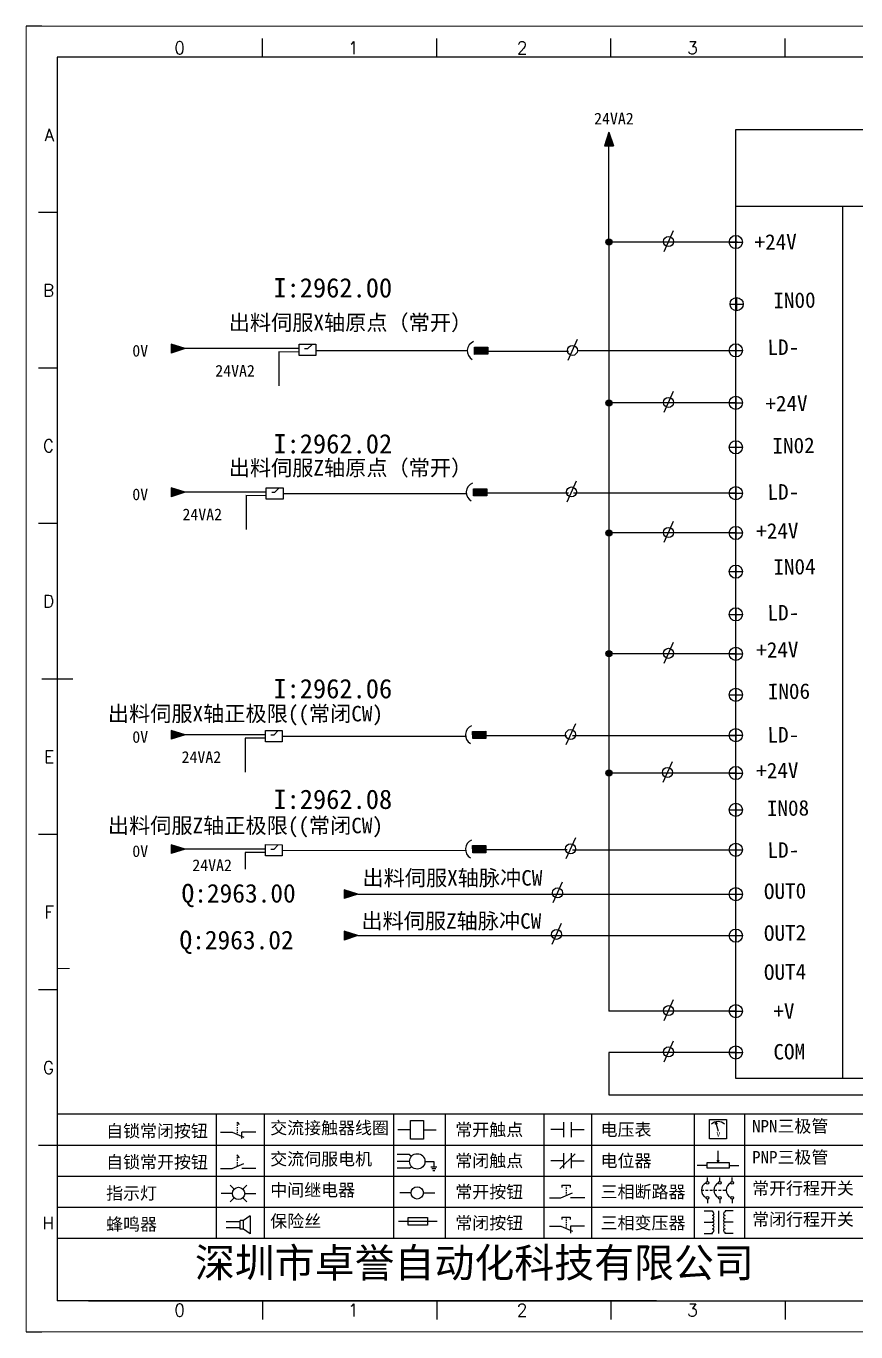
# Model space of a CAD drawing. Header units: millimetres. Extents: x -300 to 4128, y -106 to 2458.
# Drawn here: x 3831.3 to 3964.7, y 1904.7 to 2114.7 of the extents above; entities that cross this region are included whole.
import ezdxf
from ezdxf.enums import TextEntityAlignment as Align

# ---------------------------------------------------------------- set-up
doc = ezdxf.new("R2010")
doc.units = ezdxf.units.MM
doc.linetypes.add('ACAD_ISO02W100', pattern=[15, 12, -3])
doc.layers.add('AE_BOR', color=1, linetype='Continuous')
doc.layers.add('SYMS', color=7, linetype='Continuous')
doc.styles.add('1', font='', dxfattribs={"height": 3.5})
doc.styles.get("Standard").update_dxf_attribs({"font": ''})
doc.styles.add('WD', font='romans.shx', dxfattribs={"width": 0.8, "bigfont": 'gbcbig.shx'})
doc.styles.add('汉字', font='')
doc.styles.get('1').set_extended_font_data('FangSong_GB2312')
doc.styles.get('Standard').set_extended_font_data('SimSun')
doc.styles.get('汉字').set_extended_font_data('新宋体')

# ---------------------------------------------------------------- blocks, each defined once
blk = doc.blocks.new('*U4')
at = {"linetype": 'ByBlock'}
for p, q in [((-1909.23, -780.45), (-1909.23, -780.67)), ((-1909.23, -780.45), (-1908.92, -780.84)), ((-1909.23, -780.84), (-1909.23, -781.05)), ((-1911.92, -782.07), (-1910.06, -782.07)), ((-1910.06, -782.07), (-1908.18, -782.88)), ((-1909.23, -781.23), (-1909.23, -781.44)), ((-1909.23, -781.61), (-1909.23, -781.83)), ((-1909.23, -782), (-1909.23, -782.21)), ((-1909.23, -782.38), (-1909.23, -782.43)), ((-1908.52, -783.07), (-1908.52, -782.07)), ((-1906.25, -782.07), (-1908.52, -782.07))]:
    blk.add_line(p, q, dxfattribs=at)
blk = doc.blocks.new('*U6')
at = {"linetype": 'ByBlock'}
for p, q in [((-1908.88, -791.17), (-1909.23, -790.71)), ((-1909.23, -790.71), (-1909.23, -790.92)), ((-1909.23, -791.09), (-1909.23, -791.31)), ((-1909.23, -791.48), (-1909.23, -791.69)), ((-1911.92, -792.89), (-1910.06, -792.89)), ((-1910.06, -792.89), (-1908.18, -792.08)), ((-1909.23, -791.86), (-1909.23, -792.08)), ((-1909.23, -792.25), (-1909.23, -792.47)), ((-1906.25, -792.89), (-1908.52, -792.89))]:
    blk.add_line(p, q, dxfattribs=at)
blk = doc.blocks.new('蜂鸣器')
at = {"linetype": 'ByBlock'}
for p, q in [((-1907.17, -795.53), (-1908.25, -796.26)), ((-1907.17, -795.53), (-1907.17, -798.41)), ((-1908.8, -796.48), (-1911.01, -796.48)), ((-1908.8, -797.46), (-1911.01, -797.46)), ((-1908.25, -796.26), (-1908.8, -796.26)), ((-1908.8, -797.68), (-1908.8, -796.26)), ((-1908.25, -797.68), (-1908.8, -797.68)), ((-1908.25, -797.68), (-1908.25, -796.26)), ((-1907.17, -798.41), (-1908.25, -797.68))]:
    blk.add_line(p, q, dxfattribs=at)
blk = doc.blocks.new('指示灯')
at = {"linetype": 'ByBlock'}
for p, q in [((-1854.25, -776.92), (-1856.06, -776.92)), ((-1854.62, -775.59), (-1853.97, -776.23)), ((-1851.9, -775.59), (-1852.54, -776.23)), ((-1852.26, -776.92), (-1850.45, -776.92)), ((-1854.62, -778.25), (-1853.97, -777.61)), ((-1851.9, -778.25), (-1852.54, -777.61))]:
    blk.add_line(p, q, dxfattribs=at)
blk.add_circle((-1853.26, -776.92), 0.992, dxfattribs=at)
blk = doc.blocks.new('交流接触器线圈')
at = {"linetype": 'ByBlock'}
for p, q in [((-1880.82, -781.77), (-1882.87, -781.77)), ((-1878.72, -781.77), (-1876.67, -781.77))]:
    blk.add_line(p, q, dxfattribs=at)
blk.add_lwpolyline([(-1880.82, -780.28), (-1878.72, -780.28), (-1878.72, -783.26), (-1880.82, -783.26)], close=True, dxfattribs=at)
blk = doc.blocks.new('交流伺服电机')
at = {"linetype": 'ByBlock'}
for p, q in [((-1880.97, -785.75), (-1882.94, -785.75)), ((-1880.97, -786.85), (-1882.94, -786.85)), ((-1880.97, -785.75), (-1880.65, -786.03)), ((-1878.49, -786.85), (-1877.07, -786.85)), ((-1877.07, -786.85), (-1877.07, -787.72)), ((-1880.97, -787.94), (-1882.94, -787.94)), ((-1880.97, -787.94), (-1880.65, -787.67)), ((-1877.54, -787.72), (-1876.59, -787.72)), ((-1877.38, -788.01), (-1876.75, -788.01)), ((-1877.23, -788.29), (-1876.9, -788.29))]:
    blk.add_line(p, q, dxfattribs=at)
blk.add_circle((-1879.73, -786.85), 1.24, dxfattribs=at)
blk = doc.blocks.new('中间继电器')
at = {"linetype": 'ByBlock'}
for p, q in [((-1880.72, -791.92), (-1882.54, -791.92)), ((-1878.74, -791.92), (-1876.92, -791.92))]:
    blk.add_line(p, q, dxfattribs=at)
blk.add_circle((-1879.73, -791.92), 0.992, dxfattribs=at)
blk = doc.blocks.new('保险丝')
at = {"linetype": 'ByBlock'}
blk.add_line((-1882.72, -796.49), (-1876.55, -796.49), dxfattribs=at)
blk.add_lwpolyline([(-1881.2, -795.86), (-1878.06, -795.86), (-1878.06, -797.12), (-1881.2, -797.12)], close=True, dxfattribs=at)
blk = doc.blocks.new('常开按钮')
at = {"linetype": 'ByBlock'}
for p, q in [((-1910.06, -787.73), (-1908.18, -786.93)), ((-1909.9, -785.68), (-1908.56, -785.68)), ((-1909.9, -785.68), (-1909.9, -786.07)), ((-1909.23, -785.68), (-1909.23, -785.89)), ((-1909.23, -786.06), (-1909.23, -786.28)), ((-1909.23, -786.45), (-1909.23, -786.67)), ((-1909.23, -786.84), (-1909.23, -787.05)), ((-1909.23, -787.22), (-1909.23, -787.38)), ((-1908.56, -785.68), (-1908.56, -786.07)), ((-1911.92, -787.73), (-1910.06, -787.73)), ((-1906.25, -787.73), (-1908.52, -787.73))]:
    blk.add_line(p, q, dxfattribs=at)
blk = doc.blocks.new('常开触点')
at = {"linetype": 'ByBlock'}
for p, q in [((-1853.82, -782.99), (-1853.82, -780.56)), ((-1852.6, -782.99), (-1852.6, -780.56)), ((-1853.82, -781.77), (-1855.88, -781.77)), ((-1852.6, -781.77), (-1850.55, -781.77))]:
    blk.add_line(p, q, dxfattribs=at)
blk = doc.blocks.new('常闭触点')
at = {"linetype": 'ByBlock'}
for p, q in [((-1853.82, -786.77), (-1855.88, -786.77)), ((-1852.01, -785.66), (-1854.43, -788.1)), ((-1853.82, -787.99), (-1853.82, -785.56)), ((-1852.6, -787.99), (-1852.6, -785.56)), ((-1852.6, -786.77), (-1850.55, -786.77))]:
    blk.add_line(p, q, dxfattribs=at)
blk = doc.blocks.new('常闭按钮')
at = {"linetype": 'ByBlock'}
for p, q in [((-1854.11, -790.83), (-1852.77, -790.83)), ((-1854.11, -790.83), (-1854.11, -791.22)), ((-1853.44, -790.83), (-1853.44, -791.04)), ((-1853.44, -791.21), (-1853.44, -791.43)), ((-1853.44, -791.6), (-1853.44, -791.82)), ((-1852.77, -790.83), (-1852.77, -791.22)), ((-1856.13, -792.28), (-1854.28, -792.28)), ((-1854.28, -792.28), (-1852.4, -793.09)), ((-1853.44, -791.99), (-1853.44, -792.2)), ((-1853.44, -792.37), (-1853.44, -792.53)), ((-1850.47, -792.28), (-1852.73, -792.28)), ((-1852.73, -792.28), (-1852.73, -793.43))]:
    blk.add_line(p, q, dxfattribs=at)
blk = doc.blocks.new('电压表')
at = {"linetype": 'ByBlock'}
for p, q in [((-1814.84, -780.75), (-1814.91, -781.13)), ((-1814.6, -781.05), (-1814.91, -781.13)), ((-1814.84, -780.75), (-1814.46, -782.26)), ((-1814.84, -780.75), (-1814.6, -781.05))]:
    blk.add_line(p, q, dxfattribs=at)
blk.add_lwpolyline([(-1815.84, -780.34), (-1813.07, -780.34), (-1813.07, -783.49), (-1815.84, -783.49)], close=True, dxfattribs=at)
blk.add_arc((-1814.46, -782.26), 1.56, 46.8313, 133.1687, dxfattribs=at)
at = {"linetype": 'ByBlock', "insert": (-1814.7, -782.39), "char_height": 0.75, "width": 0.6768, "attachment_point": 1}
blk.add_mtext('V', dxfattribs=at)
blk = doc.blocks.new('电位器')
at = {"linetype": 'ByBlock'}
for p, q in [((-1814.45, -787.3), (-1814.45, -785.39)), ((-1814.45, -787.3), (-1814.62, -786.96)), ((-1814.62, -786.96), (-1814.27, -786.96)), ((-1814.45, -787.3), (-1814.27, -786.96)), ((-1816.21, -787.75), (-1817.79, -787.75)), ((-1812.68, -787.75), (-1811.1, -787.75))]:
    blk.add_line(p, q, dxfattribs=at)
blk.add_lwpolyline([(-1816.21, -787.3), (-1812.68, -787.3), (-1812.68, -788.2), (-1816.21, -788.2)], close=True, dxfattribs=at)
blk = doc.blocks.new('三相断路器')
at = {"linetype": 'ByBlock'}
for p, q in [((-1816.17, -790.33), (-1816.17, -789.7)), ((-1814.17, -790.33), (-1814.17, -789.7)), ((-1812.18, -790.33), (-1812.18, -789.7)), ((-1817.14, -791.74), (-1816.72, -791.74)), ((-1816.45, -791.74), (-1816.03, -791.74)), ((-1816.17, -793.19), (-1816.17, -793.83)), ((-1815.76, -791.74), (-1815.34, -791.74)), ((-1815.07, -791.74), (-1814.65, -791.74)), ((-1814.38, -791.74), (-1813.96, -791.74)), ((-1814.17, -793.19), (-1814.17, -793.83)), ((-1813.69, -791.74), (-1813.27, -791.74)), ((-1812.18, -793.19), (-1812.18, -793.83))]:
    blk.add_line(p, q, dxfattribs=at)
for centre in [(-1816.17, -790.55), (-1814.17, -790.55), (-1812.18, -790.55), (-1816.17, -792.98), (-1814.17, -792.98), (-1812.18, -792.98)]:
    blk.add_circle(centre, 0.219, dxfattribs=at)
for centre in [(-1815.81, -791.74), (-1813.82, -791.74), (-1811.83, -791.74)]:
    blk.add_arc(centre, 1.32, 115.5791, 244.4209, dxfattribs=at)
blk = doc.blocks.new('三相变压器')
at = {"linetype": 'ByBlock'}
for p, q in [((-1816.69, -795.03), (-1815.37, -795.03)), ((-1815.37, -795.03), (-1815.37, -795.24)), ((-1814.34, -798.7), (-1814.34, -795.04)), ((-1812, -795.03), (-1813.32, -795.03)), ((-1813.32, -795.03), (-1813.32, -795.24)), ((-1816.69, -796.87), (-1815.37, -796.87)), ((-1812, -796.87), (-1813.32, -796.87)), ((-1816.69, -798.71), (-1815.37, -798.71)), ((-1815.37, -798.71), (-1815.37, -798.5)), ((-1813.32, -798.71), (-1813.32, -798.5)), ((-1812, -798.71), (-1813.32, -798.71))]:
    blk.add_line(p, q, dxfattribs=at)
for centre, start, end in [((-1815.37, -795.51), 270, 90), ((-1815.37, -796.06), 270, 90), ((-1813.32, -795.51), 90, 270), ((-1813.32, -796.06), 90, 270), ((-1815.37, -796.6), 270, 90), ((-1815.37, -797.14), 270, 90), ((-1815.37, -797.68), 270, 90), ((-1815.37, -798.23), 270, 90), ((-1813.32, -796.6), 90, 270), ((-1813.32, -797.14), 90, 270), ((-1813.32, -797.68), 90, 270), ((-1813.32, -798.23), 90, 270)]:
    blk.add_arc(centre, 0.271, start, end, dxfattribs=at)
blk = doc.blocks.new('电控横A4')
at = {"color": 7}
for p, q in [((292, -5), (5, -5)), ((5, -5), (5, -205)), ((10.03, -205), (289.53, -205)), ((130.8, -205), (190.75, -205))]:
    blk.add_line(p, q, dxfattribs=at)
at = {"color": 7, "lineweight": 9, "ltscale": 0.1}
for p, q in [((5, -151.57), (7, -151.57)), ((101.34, -205), (130.8, -205)), ((129.44, -205), (129.44, -205)), ((129.44, -205), (129.44, -205)), ((129.44, -205), (129.44, -205)), ((129.44, -205), (129.44, -205))]:
    blk.add_line(p, q, dxfattribs=at)
at = {"color": 7, "linetype": 'ByBlock'}
for p, q in [((292, -175), (5, -175)), ((292, -180), (5, -180)), ((292, -185), (5, -185)), ((292, -190), (5, -190)), ((292, -195), (5, -195))]:
    blk.add_line(p, q, dxfattribs=at)
at = {"color": 7, "lineweight": -2}
for p, q in [((30.58, -175), (30.58, -195)), ((38.26, -175), (38.26, -195)), ((59.05, -175), (59.05, -195)), ((67.4, -175), (67.4, -195)), ((83.26, -175), (83.26, -195)), ((90.91, -175), (90.91, -195)), ((107.4, -175), (107.4, -195)), ((115.5, -175), (115.5, -195))]:
    blk.add_line(p, q, dxfattribs=at)
at = {"color": 7, "ltscale": 2}
blk.add_line((101.34, -205), (5, -205), dxfattribs=at)
at = {"layer": 'AE_BOR', "color": 7, "lineweight": 30}
for p, q in [((2.53, 0), (0, 0)), ((2.5, -105), (7.5, -105)), ((0, -210), (2.53, -210))]:
    blk.add_line(p, q, dxfattribs=at)
at = {"layer": 'AE_BOR', "color": 7, "lineweight": 15}
for p, q in [((0, 0), (297, 0)), ((0, -210), (0, 0)), ((297, -210), (0, -210))]:
    blk.add_line(p, q, dxfattribs=at)
at = {"layer": 'AE_BOR', "color": 7}
for p, q in [((38.03, -5), (38.03, -2)), ((66.03, -5), (66.03, -2)), ((94.03, -5), (94.03, -2)), ((122.03, -5), (122.03, -2)), ((5, -30), (2, -30)), ((5, -55), (2, -55)), ((5, -80), (2, -80)), ((5, -130), (2, -130)), ((5, -155), (2, -155)), ((5, -180), (2, -180)), ((38.03, -205), (38.03, -208)), ((66.03, -205), (66.03, -208)), ((94.03, -205), (94.03, -208)), ((122.03, -205), (122.03, -208))]:
    blk.add_line(p, q, dxfattribs=at)
at = {"color": 7, "linetype": 'ByBlock'}
for name, p in [('*U4', (1943.19, 604.18)), ('交流接触器线圈', (1942.62, 604.27)), ('常开触点', (1940.27, 604.3)), ('电压表', (1925.71, 604.52)), ('*U6', (1943.19, 609.18)), ('交流伺服电机', (1942.62, 604.27)), ('常闭触点', (1940.27, 604.3)), ('电位器', (1925.71, 604.52)), ('指示灯', (1887.41, 589.18)), ('中间继电器', (1942.62, 604.27)), ('常开按钮', (1996.06, 599.3)), ('三相断路器', (1925.71, 604.52)), ('三相变压器', (1925.71, 604.52)), ('蜂鸣器', (1943.19, 604.18)), ('保险丝', (1942.62, 604.27)), ('常闭按钮', (1940.27, 599.3))]:
    blk.add_blockref(name, p, dxfattribs=at)
at = {"color": 7, "char_height": 2, "attachment_point": 1, "style": '汉字'}
for s, insert in [('{\\fKaiTi_GB2312|b0|i0|c134|p49;自锁常闭按钮}', (12.86, -176.69)), ('{\\fKaiTi_GB2312|b0|i0|c134|p49;交流接触器线圈}', (39.25, -176.19)), ('{\\fKaiTi_GB2312|b0|i0|c134|p49;常开触点}', (69.01, -176.48)), ('{\\fKaiTi_GB2312|b0|i0|c134|p49;电压表}', (92.37, -176.47)), ('{\\fKaiTi_GB2312|b0|i0|c134|p49;NPN三极管}', (116.73, -175.91)), ('{\\fKaiTi_GB2312|b0|i0|c134|p49;自锁常开按钮}', (12.86, -181.69)), ('{\\fKaiTi_GB2312|b0|i0|c134|p49;交流伺服电机}', (39.25, -181.19)), ('{\\fKaiTi_GB2312|b0|i0|c134|p49;常闭触点}', (69.01, -181.48)), ('{\\fKaiTi_GB2312|b0|i0|c134|p49;电位器}', (92.37, -181.47)), ('{\\fKaiTi_GB2312|b0|i0|c134|p49;PNP三极管}', (116.73, -180.91)), ('{\\fKaiTi_GB2312|b0|i0|c134|p49;指示灯}', (12.86, -186.69)), ('{\\fKaiTi_GB2312|b0|i0|c134|p49;中间继电器}', (39.25, -186.19)), ('{\\fKaiTi_GB2312|b0|i0|c134|p49;常开按钮}', (69.01, -186.48)), ('{\\fKaiTi_GB2312|b0|i0|c134|p49;三相断路器}', (92.37, -186.47)), ('{\\fKaiTi_GB2312|b0|i0|c134|p49;常开行程开关}', (116.73, -185.91)), ('{\\fKaiTi_GB2312|b0|i0|c134|p49;保险丝}', (39.25, -191.19)), ('{\\fKaiTi_GB2312|b0|i0|c134|p49;常闭行程开关}', (116.73, -190.91)), ('{\\fKaiTi_GB2312|b0|i0|c134|p49;蜂鸣器}', (12.86, -191.69)), ('{\\fKaiTi_GB2312|b0|i0|c134|p49;常闭按钮}', (69.01, -191.48)), ('{\\fKaiTi_GB2312|b0|i0|c134|p49;三相变压器}', (92.37, -191.47))]:
    blk.add_mtext(s, dxfattribs=dict(at, insert=insert))
at = {"color": 7, "lineweight": -2, "insert": (27.14, -196.53), "char_height": 4.7064, "width": 96.1138, "attachment_point": 1}
blk.add_mtext('深圳市卓誉自动化科技有限公司', dxfattribs=at)
at = {"layer": 'AE_BOR', "color": 7, "style": 'WD'}
for s, p in [('0', (24.67, -4.5)), ('1', (52.6, -4.5)), ('2', (79.75, -4.5)), ('3', (107.15, -4.5)), ('0', (24.67, -207.5)), ('1', (52.6, -207.5)), ('2', (79.75, -207.5)), ('3', (107.15, -207.5))]:
    blk.add_text(s, height=2, dxfattribs=at).set_placement(p, align=Align.CENTER)
for s, p in [('A', (4.5, -17.5)), ('B', (4.5, -42.5)), ('C', (4.5, -67.5)), ('D', (4.5, -92.5)), ('E', (4.5, -117.5)), ('F', (4.5, -142.5)), ('G', (4.5, -167.5)), ('H', (4.5, -192.5))]:
    blk.add_text(s, height=2, dxfattribs=at).set_placement(p, align=Align.MIDDLE_RIGHT)
blk = doc.blocks.new('WDDOT')
blk.add_hatch(color=256).paths.add_polyline_path([(0.5, 0, 1), (-0.5, 0, 1)])
blk.add_circle((0, 0), 0.5)
blk = doc.blocks.new('接头')
blk.add_hatch(color=7).paths.add_polyline_path([(1.84, -1.21), (1.84, -4.61), (3.67, -4.61), (3.67, -1.21)])
at = {"color": 5}
blk.add_lwpolyline([(1.84, -1.21), (3.67, -1.21), (3.67, -4.61), (1.84, -4.61)], close=True, dxfattribs=at)
at = {"color": 7}
blk.add_arc((2.76, -1.9), 2.53, 22.0799, 150, dxfattribs=at)

msp = doc.modelspace()

# ---------------------------------------------------------------- hatches: boundary and pattern name
for points in [[(3924.278, 2095.407), (3924.985, 2097.615), (3925.693, 2095.407)], [(3925.476, 2079.956, 1), (3924.495, 2079.956, 1)], [(3854.603, 2063.514), (3856.81, 2062.807), (3854.603, 2062.099)], [(3925.476, 2054.081, 1), (3924.495, 2054.081, 1)], [(3854.603, 2040.413), (3856.81, 2039.705), (3854.603, 2038.998)], [(3925.476, 2033.166, 1), (3924.495, 2033.166, 1)], [(3925.476, 2013.729, 1), (3924.495, 2013.729, 1)], [(3854.603, 2001.394), (3856.81, 2000.686), (3854.603, 1999.979)], [(3925.476, 1994.557, 1), (3924.495, 1994.557, 1)], [(3854.603, 1983.026), (3856.81, 1982.319), (3854.603, 1981.611)], [(3882.377, 1975.781), (3884.585, 1975.074), (3882.377, 1974.366)], [(3882.377, 1969.112), (3884.585, 1968.404), (3882.377, 1967.697)]]:
    msp.add_hatch(color=7).paths.add_polyline_path(points)

# ---------------------------------------------------------------- linework, layer by layer
at = {"color": 7}
for p, q in [((3924.985, 2097.615), (3924.278, 2095.407)), ((3924.985, 2097.615), (3925.693, 2095.407)), ((3924.278, 2095.407), (3925.693, 2095.407)), ((3924.985, 2079.949), (3924.985, 2095.407)), ((3945.373, 2085.693), (4027.647, 2085.693)), ((3935.317, 2081.773), (3933.81, 2078.401)), ((3945.648, 2079.949), (3924.985, 2079.949)), ((3924.985, 2079.949), (3924.985, 2054.081)), ((3856.81, 2062.807), (3854.603, 2063.514)), ((3854.603, 2063.514), (3854.603, 2062.099)), ((3856.81, 2062.807), (3854.603, 2062.099)), ((3875.154, 2062.807), (3856.81, 2062.807)), ((3875.151, 2061.713), (3875.156, 2063.523)), ((3875.156, 2063.523), (3877.869, 2063.516)), ((3877.869, 2063.516), (3877.864, 2061.705)), ((3877.866, 2062.531), (3902.195, 2062.531)), ((3905.502, 2062.403), (3918.464, 2062.403)), ((3919.869, 2064.274), (3918.363, 2060.902)), ((3945.7, 2062.45), (3919.869, 2062.45)), ((3877.864, 2061.705), (3875.151, 2061.713)), ((3935.317, 2055.905), (3933.81, 2052.533)), ((3945.51, 2054.081), (3924.985, 2054.081)), ((3924.985, 2054.081), (3924.985, 1956.267)), ((3919.713, 2041.505), (3918.206, 2038.133)), ((3856.81, 2039.705), (3854.603, 2040.413)), ((3854.603, 2040.413), (3854.603, 2038.998)), ((3856.81, 2039.705), (3854.603, 2038.998)), ((3869.877, 2039.705), (3854.741, 2039.705)), ((3869.874, 2038.611), (3869.879, 2040.422)), ((3869.879, 2040.422), (3872.592, 2040.415)), ((3872.592, 2040.415), (3872.587, 2038.604)), ((3905.345, 2039.635), (3918.463, 2039.635)), ((3945.51, 2039.553), (3919.263, 2039.553)), ((3872.587, 2038.604), (3869.874, 2038.611)), ((3935.317, 2034.991), (3933.81, 2031.619)), ((3924.985, 2033.166), (3924.985, 2033.166)), ((3935.317, 2015.553), (3933.81, 2012.181)), ((3924.985, 2013.729), (3924.985, 2013.729)), ((3856.81, 2000.686), (3854.603, 2001.394)), ((3854.603, 2001.394), (3854.603, 1999.979)), ((3869.736, 1999.592), (3869.741, 2001.403)), ((3869.741, 2001.403), (3872.454, 2001.396)), ((3872.454, 2001.396), (3872.449, 1999.585)), ((3919.575, 2002.487), (3918.068, 1999.114)), ((3869.739, 2000.686), (3854.603, 2000.686)), ((3856.81, 2000.686), (3854.603, 1999.979)), ((3872.449, 1999.585), (3869.736, 1999.592)), ((3872.452, 2000.49), (3901.914, 2000.457)), ((3905.207, 2000.616), (3918.144, 2000.616)), ((3945.373, 2000.534), (3919.125, 2000.534)), ((3935.143, 1996.381), (3933.636, 1993.009)), ((3924.985, 1994.557), (3924.985, 1994.557)), ((3856.81, 1982.319), (3854.603, 1983.026)), ((3854.603, 1983.026), (3854.603, 1981.611)), ((3869.736, 1981.225), (3869.741, 1983.035)), ((3869.741, 1983.035), (3872.454, 1983.028)), ((3872.454, 1983.028), (3872.449, 1981.217)), ((3919.575, 1984.119), (3918.068, 1980.747)), ((3869.739, 1982.319), (3854.603, 1982.319)), ((3856.81, 1982.319), (3854.603, 1981.611)), ((3872.449, 1981.217), (3869.736, 1981.225)), ((3872.452, 1982.123), (3901.914, 1982.089)), ((3905.207, 1982.248), (3918.241, 1982.248)), ((3945.373, 1982.166), (3919.125, 1982.166)), ((3917.465, 1977.026), (3915.959, 1973.654)), ((3884.585, 1975.074), (3882.377, 1975.781)), ((3882.377, 1975.781), (3882.377, 1974.366)), ((3884.585, 1975.074), (3882.377, 1974.366)), ((3884.585, 1975.074), (3945.373, 1975.074)), ((3917.32, 1970.357), (3915.814, 1966.985)), ((3884.585, 1968.404), (3882.377, 1969.112)), ((3882.377, 1969.112), (3882.377, 1967.697)), ((3884.585, 1968.404), (3882.377, 1967.697)), ((3884.585, 1968.404), (3945.373, 1968.404)), ((3935.317, 1958.092), (3933.81, 1954.72)), ((3945.373, 1956.267), (3924.985, 1956.267)), ((3935.317, 1951.444), (3933.81, 1948.072)), ((3945.373, 1949.62), (3924.985, 1949.62)), ((3924.985, 1949.62), (3924.985, 1942.785))]:
    msp.add_line(p, q, dxfattribs=at)
at = {"color": 7, "lineweight": -3}
for p, q in [((3962.55, 2085.693), (3962.55, 1945.407)), ((3944.313, 2079.949), (3946.433, 2079.949)), ((3945.373, 2081.009), (3945.373, 2078.889)), ((3945.51, 2071.03), (3945.51, 2068.91)), ((3944.45, 2069.97), (3946.57, 2069.97)), ((3944.313, 2062.527), (3946.433, 2062.527)), ((3945.373, 2063.587), (3945.373, 2061.467)), ((3944.313, 2054.081), (3946.433, 2054.081)), ((3945.373, 2055.141), (3945.373, 2053.021)), ((3945.373, 2047.998), (3945.373, 2045.878)), ((3944.313, 2046.938), (3946.433, 2046.938)), ((3872.587, 2039.484), (3902.051, 2039.484)), ((3944.313, 2039.573), (3946.433, 2039.573)), ((3945.373, 2040.633), (3945.373, 2038.513)), ((3945.373, 2033.166), (3924.985, 2033.166)), ((3944.313, 2033.166), (3946.433, 2033.166)), ((3945.373, 2034.226), (3945.373, 2032.106)), ((3944.313, 2026.948), (3946.433, 2026.948)), ((3945.373, 2028.009), (3945.373, 2025.888)), ((3945.373, 2021.131), (3945.373, 2019.011)), ((3944.313, 2020.071), (3946.433, 2020.071)), ((3945.373, 2014.789), (3945.373, 2012.669)), ((3945.373, 2013.729), (3924.985, 2013.729)), ((3944.313, 2013.729), (3946.433, 2013.729)), ((3945.373, 2008.194), (3945.373, 2006.074)), ((3944.313, 2007.134), (3946.433, 2007.134)), ((3945.373, 2001.694), (3945.373, 1999.574)), ((3944.313, 2000.634), (3946.433, 2000.634)), ((3945.373, 1995.617), (3945.373, 1993.497)), ((3945.373, 1994.557), (3924.985, 1994.557)), ((3944.313, 1994.557), (3946.433, 1994.557)), ((3945.373, 1989.681), (3945.373, 1987.561)), ((3944.313, 1988.621), (3946.433, 1988.621)), ((3945.373, 1983.275), (3945.373, 1981.155)), ((3944.313, 1982.215), (3946.433, 1982.215)), ((3945.373, 1976.134), (3945.373, 1974.014)), ((3944.313, 1975.074), (3946.433, 1975.074)), ((3944.313, 1968.404), (3946.433, 1968.404)), ((3945.373, 1969.464), (3945.373, 1967.344)), ((3945.373, 1957.327), (3945.373, 1955.207)), ((3944.313, 1956.267), (3946.433, 1956.267)), ((3944.313, 1949.62), (3946.433, 1949.62)), ((3945.373, 1950.68), (3945.373, 1948.56)), ((3924.985, 1942.785), (4059.321, 1942.785))]:
    msp.add_line(p, q, dxfattribs=at)
at = {"color": 7, "linetype": 'ACAD_ISO02W100'}
for p, q in [((3875.153, 2062.262), (3871.894, 2062.271)), ((3871.916, 2062.271), (3871.901, 2056.84)), ((3876.034, 2062.804), (3876.557, 2062.803)), ((3876.557, 2062.803), (3877.177, 2063.442)), ((3869.875, 2039.161), (3866.617, 2039.17)), ((3866.639, 2039.17), (3866.624, 2033.738)), ((3870.756, 2039.703), (3871.28, 2039.702)), ((3871.28, 2039.702), (3871.9, 2040.341)), ((3871.143, 2000.683), (3871.762, 2001.322)), ((3869.738, 2000.142), (3866.479, 2000.151)), ((3866.501, 2000.151), (3866.487, 1994.719)), ((3870.619, 2000.684), (3871.143, 2000.683)), ((3871.143, 1982.315), (3871.762, 1982.954)), ((3869.738, 1981.774), (3866.479, 1981.783)), ((3866.501, 1981.783), (3866.494, 1979.067)), ((3870.619, 1982.316), (3871.143, 1982.315))]:
    msp.add_line(p, q, dxfattribs=at)
at = {"color": 7}
msp.add_lwpolyline([(3945.373, 2098.076), (4027.647, 2098.076), (4027.647, 1945.407), (3945.373, 1945.407)], close=True, dxfattribs=at)
for centre, radius in [((3924.985, 2079.956), 0.491), ((3934.55, 2080.025), 0.807), ((3919.103, 2062.526), 0.807), ((3924.985, 2054.081), 0.491), ((3934.55, 2054.157), 0.807), ((3918.946, 2039.757), 0.807), ((3924.985, 2033.166), 0.491), ((3934.55, 2033.242), 0.807), ((3924.985, 2013.729), 0.491), ((3934.55, 2013.805), 0.807), ((3918.808, 2000.738), 0.807), ((3924.985, 1994.557), 0.491), ((3934.376, 1994.633), 0.807), ((3918.808, 1982.37), 0.807), ((3916.698, 1975.278), 0.807), ((3916.554, 1968.608), 0.807), ((3934.55, 1956.343), 0.807), ((3934.55, 1949.696), 0.807)]:
    msp.add_circle(centre, radius, dxfattribs=at)
at = {"color": 7, "lineweight": -3}
for centre in [(3945.373, 2079.949), (3945.51, 2069.97), (3945.373, 2062.527), (3945.373, 2054.081), (3945.373, 2046.938), (3945.373, 2039.573), (3945.373, 2033.166), (3945.373, 2026.948), (3945.373, 2020.071), (3945.373, 2013.729), (3945.373, 2007.134), (3945.373, 2000.634), (3945.373, 1994.557), (3945.373, 1988.621), (3945.373, 1982.215), (3945.373, 1975.074), (3945.373, 1968.404), (3945.373, 1956.267), (3945.373, 1949.62)]:
    msp.add_circle(centre, 1.06, dxfattribs=at)

# ---------------------------------------------------------------- block references
msp.add_blockref('电控横A4', (3831.263, 2114.677))
at = {"layer": 'SYMS', "color": 7, "lineweight": -3, "xscale": 0.6239999999997963, "yscale": 0.6239999999997963, "zscale": 0.6239999999997963}
msp.add_blockref('WDDOT', (3924.985, 2079.956), dxfattribs=at)
msp.add_blockref('WDDOT', (3924.985, 2079.956), dxfattribs=at)
at = {"layer": 'SYMS', "color": 7, "xscale": 0.6298068275272699, "yscale": 0.6298068275272699, "zscale": 0.6298068275272699, "rotation": 90.3350429616351}
for p in [(3902.606, 2060.72), (3902.449, 2037.951), (3902.311, 1998.932), (3902.311, 1980.564)]:
    msp.add_blockref('接头', p, dxfattribs=at)

# ---------------------------------------------------------------- texts
at = {"color": 7, "attachment_point": 1}
for s, insert, char_height, width in [('24VA2', (3922.593, 2100.744), 1.872, 5.65965), ('I:2962.00', (3871.019, 2074.153), 3.12, 17.66636), ('出料伺服X轴原点（常开）', (3863.84, 2068.25), 2.496, 40.7915), ('0V', (3848.334, 2063.41), 1.872, 6.81779), ('24VA2', (3861.678, 2060.185), 1.872, 6.81779), ('I:2962.02', (3871.019, 2049.066), 3.12, 17.66636), ('{出料伺服Z轴原点（常开）}', (3863.84, 2044.891), 2.496, 59.53481), ('0V', (3848.334, 2040.309), 1.872, 6.81779), ('{\\fSimSun|b0|i0|c134|p2;24VA2}', (3856.4, 2037.083), 1.872, 6.81779), ('I:2962.06', (3871.019, 2009.687), 3.12, 17.66636), ('出料伺服X轴正极限{\\fSimSun|b0|i0|c0|p2;((\\fSimSun|b0|i0|c134|p2;常闭\\fSimSun|b0|i0|c0|p2;CW)}', (3844.409, 2005.355), 2.496, 53.29385), ('0V', (3848.334, 2001.29), 1.872, 6.81779), ('{\\fSimSun|b0|i0|c134|p2;24VA2}', (3856.263, 1998.065), 1.872, 6.81779), ('I:2962.08', (3871.019, 1991.893), 3.12, 17.66636), ('出料伺服Z轴正极限((常闭CW)', (3844.409, 1987.361), 2.496, 53.29385), ('0V', (3848.334, 1982.922), 1.872, 6.81779), ('{\\fSimSun|b0|i0|c134|p2;24VA2}', (3857.985, 1980.66), 1.872, 6.81779), ('出料伺服X轴脉冲CW', (3885.346, 1978.94), 2.496, 32.2208), ('Q:2963.00', (3856.249, 1976.72), 3, 17.66636), ('{出料伺服Z轴脉冲CW}', (3885.167, 1972.013), 2.496, 32.03805), ('Q:2963.02', (3855.918, 1969.203), 3, 17.66636)]:
    msp.add_mtext(s, dxfattribs=dict(at, insert=insert, char_height=char_height, width=width))
at = {"color": 7, "char_height": 2.496, "width": 5.83785, "attachment_point": 1, "rotation": 0.91211, "style": '1'}
for s, insert in [('+24V', (3948.367, 2081.166)), ('IN00', (3951.394, 2071.788)), ('+24V', (3950.115, 2055.197)), ('IN02', (3951.245, 2048.412)), ('+24V', (3948.642, 2034.691)), ('IN04', (3951.394, 2028.924)), ('+24V', (3948.642, 2015.573)), ('IN06', (3950.5, 2008.886)), ('+24V', (3948.642, 1996.158)), ('IN08', (3950.351, 1990.113)), ('OUT0', (3949.874, 1976.761)), ('OUT2', (3949.874, 1970.045)), ('OUT4', (3949.874, 1963.761)), ('+V', (3951.404, 1957.487)), ('COM', (3951.404, 1950.951))]:
    msp.add_mtext(s, dxfattribs=dict(at, insert=insert))
at = {"color": 7, "char_height": 2.5, "width": 5.83785, "attachment_point": 1, "rotation": 0.91211}
for insert in [(3950.448, 2064.253), (3950.448, 2040.978), (3950.448, 2021.558), (3950.448, 2001.928), (3950.448, 1983.388)]:
    msp.add_mtext('LD-', dxfattribs=dict(at, insert=insert))

doc.saveas('drawing.dxf')
